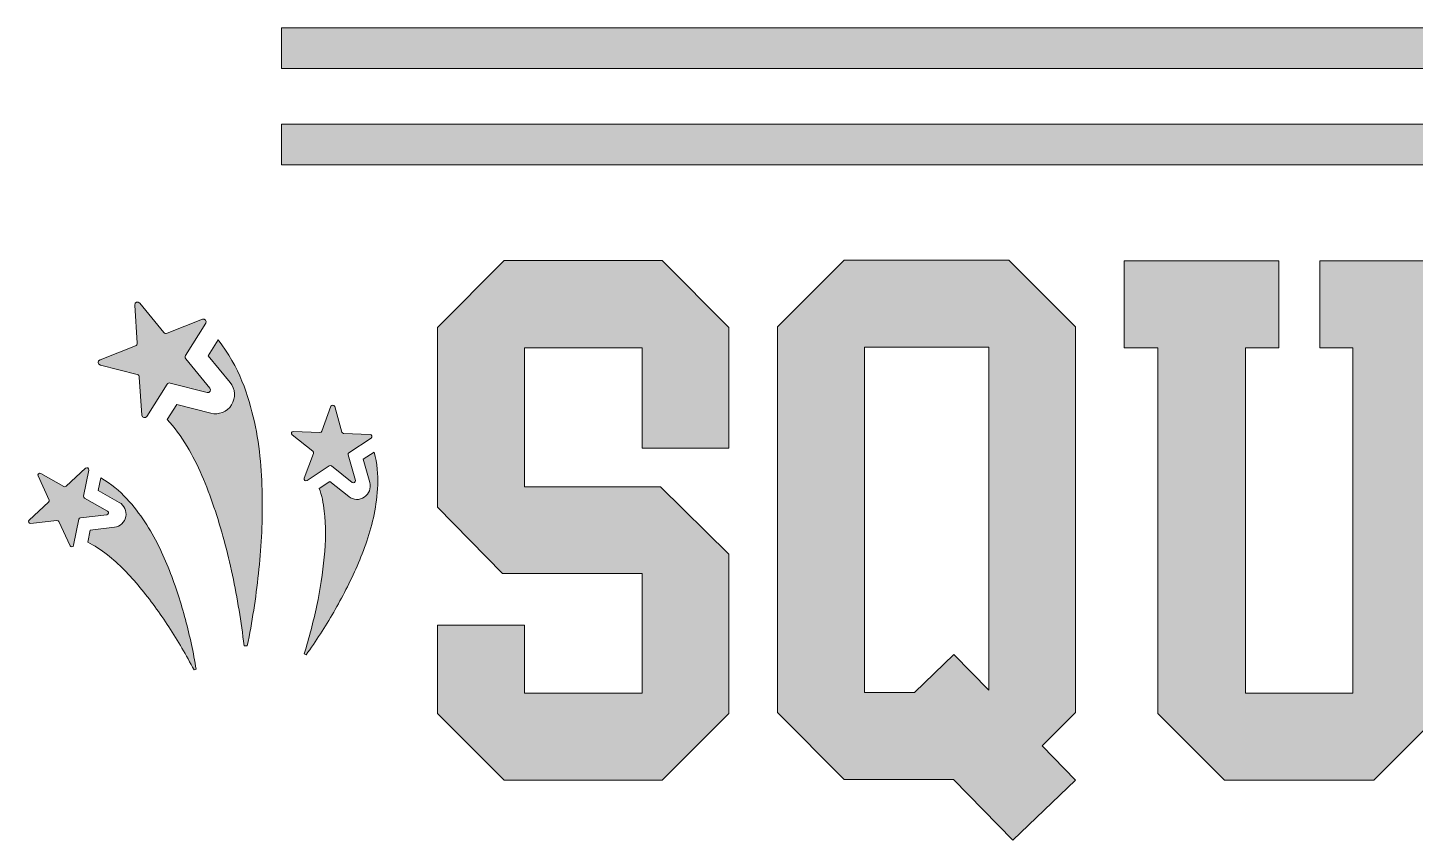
# Model space of a CAD drawing. Header units: inches. Extents: x 148 to 932, y -778 to -302.
# Drawn here: x 151.7 to 555.5, y -778.1 to -541.7 of the extents above; entities that cross this region are included whole.
import ezdxf

# ---------------------------------------------------------------- set-up
doc = ezdxf.new("R2010")
doc.units = ezdxf.units.IN
doc.header["$MEASUREMENT"] = 0
doc.layers.add('Layer 1', color=7, linetype='Continuous')

# ---------------------------------------------------------------- blocks, each defined once
blk = doc.blocks.new('block 4')
at = {"layer": 'Layer 1', "true_color": 0x2a4f7b}
h = blk.add_hatch(color=167, dxfattribs=at)
h.dxf.hatch_style = 2
h.paths.add_polyline_path([(336.32, -609.47), (355.7, -628.94), (355.7, -664.01), (330.46, -664.01), (330.46, -634.8), (296.23, -634.8), (296.23, -675.26), (335.84, -675.26), (355.7, -694.83), (355.7, -741.25), (336.32, -760.63), (290.28, -760.63), (270.9, -741.25), (270.9, -715.53), (296.23, -715.53), (296.23, -735.29), (330.46, -735.29), (330.46, -700.5), (289.81, -700.5), (270.9, -681.22), (270.9, -628.94), (290.28, -609.47)])
h = blk.add_hatch(color=167, dxfattribs=at)
h.dxf.hatch_style = 2
h.paths.add_polyline_path([(437.19, -609.37), (456.56, -628.75), (456.56, -740.96), (446.92, -750.61), (456.56, -760.63), (438.32, -778.12), (421.11, -760.44), (389.26, -760.44), (369.88, -740.96), (369.88, -628.75), (389.26, -609.37)])
h.paths.add_polyline_path([(431.32, -734.44), (431.32, -634.61), (395.21, -634.61), (395.21, -735.1), (409.77, -735.1), (421.21, -724.04)])
h = blk.add_hatch(color=167, dxfattribs=at)
h.dxf.hatch_style = 2
h.paths.add_polyline_path([(537.3, -735.29), (537.3, -634.8), (527.65, -634.8), (527.65, -609.56), (572.65, -609.56), (572.65, -634.8), (562.82, -634.8), (562.82, -741.25), (543.44, -760.63), (499.96, -760.63), (480.58, -741.25), (480.58, -634.8), (470.74, -634.8), (470.74, -609.56), (515.74, -609.56), (515.74, -634.8), (506.1, -634.8), (506.1, -735.29)])
at = {"layer": 'Layer 1', "lineweight": 0}
for points in [[(336.32, -609.47), (355.7, -628.94), (355.7, -664.01), (330.46, -664.01), (330.46, -634.8), (296.23, -634.8), (296.23, -675.26), (335.84, -675.26), (355.7, -694.83), (355.7, -741.25), (336.32, -760.63), (290.28, -760.63), (270.9, -741.25), (270.9, -715.53), (296.23, -715.53), (296.23, -735.29), (330.46, -735.29), (330.46, -700.5), (289.81, -700.5), (270.9, -681.22), (270.9, -628.94), (290.28, -609.47), (336.32, -609.47)], [(437.19, -609.37), (456.56, -628.75), (456.56, -740.96), (446.92, -750.61), (456.56, -760.63), (438.32, -778.12), (421.11, -760.44), (389.26, -760.44), (369.88, -740.96), (369.88, -628.75), (389.26, -609.37), (437.19, -609.37)], [(537.3, -735.29), (537.3, -634.8), (527.65, -634.8), (527.65, -609.56), (572.65, -609.56), (572.65, -634.8), (562.82, -634.8), (562.82, -741.25), (543.44, -760.63), (499.96, -760.63), (480.58, -741.25), (480.58, -634.8), (470.74, -634.8), (470.74, -609.56), (515.74, -609.56), (515.74, -634.8), (506.1, -634.8), (506.1, -735.29), (537.3, -735.29)], [(431.32, -734.44), (431.32, -634.61), (395.21, -634.61), (395.21, -735.1), (409.77, -735.1), (421.21, -724.04), (431.32, -734.44)]]:
    blk.add_lwpolyline(points, dxfattribs=at)
blk = doc.blocks.new('block 10')
at = {"layer": 'Layer 1', "true_color": 0xffc000}
h = blk.add_hatch(color=40, dxfattribs=at)
h.dxf.hatch_style = 2
edge = h.paths.add_edge_path()
edge.add_spline(control_points=[(182.81, -622.39), (182.81, -622.39), (183.51, -633.45), (183.51, -633.45), (183.53, -633.8), (183.33, -634.12), (183, -634.25), (183, -634.25), (172.7, -638.34), (172.7, -638.34), (171.97, -638.62), (172.04, -639.67), (172.8, -639.87), (172.8, -639.87), (183.53, -642.62), (183.53, -642.62), (183.87, -642.71), (184.11, -643), (184.14, -643.35), (184.14, -643.35), (184.84, -654.41), (184.84, -654.41), (184.89, -655.19), (185.9, -655.45), (186.32, -654.79), (186.32, -654.79), (192.26, -645.43), (192.26, -645.43), (192.44, -645.14), (192.8, -645), (193.14, -645.08), (193.14, -645.08), (203.87, -647.84), (203.87, -647.84), (204.63, -648.03), (205.19, -647.14), (204.7, -646.54), (204.7, -646.54), (197.63, -638), (197.63, -638), (197.41, -637.73), (197.38, -637.35), (197.57, -637.06), (197.57, -637.06), (203.5, -627.7), (203.5, -627.7), (203.92, -627.04), (203.25, -626.23), (202.52, -626.52), (202.52, -626.52), (192.22, -630.6), (192.22, -630.6), (191.9, -630.73), (191.53, -630.63), (191.3, -630.36), (191.3, -630.36), (184.24, -621.83), (184.24, -621.83), (183.74, -621.23), (182.76, -621.61), (182.81, -622.39)], knot_values=[0, 0, 0, 0, 1, 1, 1, 2, 2, 2, 3, 3, 3, 4, 4, 4, 5, 5, 5, 6, 6, 6, 7, 7, 7, 8, 8, 8, 9, 9, 9, 10, 10, 10, 11, 11, 11, 12, 12, 12, 13, 13, 13, 14, 14, 14, 15, 15, 15, 16, 16, 16, 17, 17, 17, 18, 18, 18, 19, 19, 19, 20, 20, 20, 20], degree=3, periodic=1)
h = blk.add_hatch(color=40, dxfattribs=at)
h.dxf.hatch_style = 2
edge = h.paths.add_edge_path()
edge.add_spline(control_points=[(192.27, -655.74), (194.35, -657.89), (196.31, -660.59), (198.05, -663.56), (201.2, -668.75), (203.76, -674.86), (205.87, -681.2), (208.02, -687.54), (209.8, -694.17), (211.25, -700.95), (212.65, -707.7), (213.84, -714.56), (214.62, -721.52), (214.62, -721.52), (215.55, -721.56), (215.55, -721.56), (216.99, -714.67), (218.03, -707.66), (218.81, -700.55), (219.59, -693.47), (219.99, -686.28), (219.92, -678.94), (219.84, -671.6), (219.33, -664.08), (217.62, -656.33), (215.84, -648.62), (213.32, -640.43), (207.06, -632.5), (207.06, -632.5), (204.13, -637.13), (204.13, -637.13), (204.13, -637.13), (210.58, -644.92), (210.58, -644.92), (212.1, -646.77), (212.25, -649.4), (210.99, -651.44), (209.69, -653.48), (207.24, -654.44), (204.91, -653.85), (204.91, -653.85), (195.09, -651.33), (195.09, -651.33), (195.09, -651.33), (192.27, -655.74), (192.27, -655.74)], knot_values=[0, 0, 0, 0, 1, 1, 1, 2, 2, 2, 3, 3, 3, 4, 4, 4, 5, 5, 5, 6, 6, 6, 7, 7, 7, 8, 8, 8, 9, 9, 9, 10, 10, 10, 11, 11, 11, 12, 12, 12, 13, 13, 13, 14, 14, 14, 15, 15, 15, 15], degree=3, periodic=1)
at = {"layer": 'Layer 1', "lineweight": 0}
for points, knots in [([(182.81, -622.39), (182.81, -622.39), (183.51, -633.45), (183.51, -633.45), (183.53, -633.8), (183.33, -634.12), (183, -634.25), (183, -634.25), (172.7, -638.34), (172.7, -638.34), (171.97, -638.62), (172.04, -639.67), (172.8, -639.87), (172.8, -639.87), (183.53, -642.62), (183.53, -642.62), (183.87, -642.71), (184.11, -643), (184.14, -643.35), (184.14, -643.35), (184.84, -654.41), (184.84, -654.41), (184.89, -655.19), (185.9, -655.45), (186.32, -654.79), (186.32, -654.79), (192.26, -645.43), (192.26, -645.43), (192.44, -645.14), (192.8, -645), (193.14, -645.08), (193.14, -645.08), (203.87, -647.84), (203.87, -647.84), (204.63, -648.03), (205.19, -647.14), (204.7, -646.54), (204.7, -646.54), (197.63, -638), (197.63, -638), (197.41, -637.73), (197.38, -637.35), (197.57, -637.06), (197.57, -637.06), (203.5, -627.7), (203.5, -627.7), (203.92, -627.04), (203.25, -626.23), (202.52, -626.52), (202.52, -626.52), (192.22, -630.6), (192.22, -630.6), (191.9, -630.73), (191.53, -630.63), (191.3, -630.36), (191.3, -630.36), (184.24, -621.83), (184.24, -621.83), (183.74, -621.23), (182.76, -621.61), (182.81, -622.39)], [0, 0, 0, 0, 1, 1, 1, 2, 2, 2, 3, 3, 3, 4, 4, 4, 5, 5, 5, 6, 6, 6, 7, 7, 7, 8, 8, 8, 9, 9, 9, 10, 10, 10, 11, 11, 11, 12, 12, 12, 13, 13, 13, 14, 14, 14, 15, 15, 15, 16, 16, 16, 17, 17, 17, 18, 18, 18, 19, 19, 19, 20, 20, 20, 20]), ([(192.27, -655.74), (194.35, -657.89), (196.31, -660.59), (198.05, -663.56), (201.2, -668.75), (203.76, -674.86), (205.87, -681.2), (208.02, -687.54), (209.8, -694.17), (211.25, -700.95), (212.65, -707.7), (213.84, -714.56), (214.62, -721.52), (214.62, -721.52), (215.55, -721.56), (215.55, -721.56), (216.99, -714.67), (218.03, -707.66), (218.81, -700.55), (219.59, -693.47), (219.99, -686.28), (219.92, -678.94), (219.84, -671.6), (219.33, -664.08), (217.62, -656.33), (215.84, -648.62), (213.32, -640.43), (207.06, -632.5), (207.06, -632.5), (204.13, -637.13), (204.13, -637.13), (204.13, -637.13), (210.58, -644.92), (210.58, -644.92), (212.1, -646.77), (212.25, -649.4), (210.99, -651.44), (209.69, -653.48), (207.24, -654.44), (204.91, -653.85), (204.91, -653.85), (195.09, -651.33), (195.09, -651.33), (195.09, -651.33), (192.27, -655.74), (192.27, -655.74)], [0, 0, 0, 0, 1, 1, 1, 2, 2, 2, 3, 3, 3, 4, 4, 4, 5, 5, 5, 6, 6, 6, 7, 7, 7, 8, 8, 8, 9, 9, 9, 10, 10, 10, 11, 11, 11, 12, 12, 12, 13, 13, 13, 14, 14, 14, 15, 15, 15, 15])]:
    blk.add_open_spline(points, degree=3, knots=knots, dxfattribs=at)
blk = doc.blocks.new('block 11')
at = {"layer": 'Layer 1', "true_color": 0xffc000}
h = blk.add_hatch(color=40, dxfattribs=at)
h.dxf.hatch_style = 2
edge = h.paths.add_edge_path()
edge.add_spline(control_points=[(154.66, -672.12), (154.66, -672.12), (157.87, -679.13), (157.87, -679.13), (157.97, -679.35), (157.92, -679.61), (157.74, -679.78), (157.74, -679.78), (152.07, -685), (152.07, -685), (151.67, -685.37), (151.97, -686.03), (152.51, -685.97), (152.51, -685.97), (160.18, -685.08), (160.18, -685.08), (160.42, -685.05), (160.65, -685.18), (160.75, -685.4), (160.75, -685.4), (163.97, -692.41), (163.97, -692.41), (164.19, -692.91), (164.92, -692.82), (165.03, -692.29), (165.03, -692.29), (166.55, -684.73), (166.55, -684.73), (166.59, -684.49), (166.79, -684.31), (167.03, -684.28), (167.03, -684.28), (174.69, -683.39), (174.69, -683.39), (175.23, -683.33), (175.38, -682.61), (174.9, -682.34), (174.9, -682.34), (168.18, -678.56), (168.18, -678.56), (167.97, -678.44), (167.86, -678.2), (167.91, -677.96), (167.91, -677.96), (169.43, -670.4), (169.43, -670.4), (169.53, -669.87), (168.9, -669.51), (168.49, -669.88), (168.49, -669.88), (162.82, -675.1), (162.82, -675.1), (162.64, -675.26), (162.38, -675.3), (162.17, -675.18), (162.17, -675.18), (155.44, -671.39), (155.44, -671.39), (154.97, -671.13), (154.43, -671.62), (154.66, -672.12)], knot_values=[0, 0, 0, 0, 1, 1, 1, 2, 2, 2, 3, 3, 3, 4, 4, 4, 5, 5, 5, 6, 6, 6, 7, 7, 7, 8, 8, 8, 9, 9, 9, 10, 10, 10, 11, 11, 11, 12, 12, 12, 13, 13, 13, 14, 14, 14, 15, 15, 15, 16, 16, 16, 17, 17, 17, 18, 18, 18, 19, 19, 19, 20, 20, 20, 20], degree=3, periodic=1)
h = blk.add_hatch(color=40, dxfattribs=at)
h.dxf.hatch_style = 2
edge = h.paths.add_edge_path()
edge.add_spline(control_points=[(169.13, -691.42), (171.01, -692.3), (172.96, -693.57), (174.84, -695.06), (178.18, -697.64), (181.37, -700.98), (184.32, -704.57), (187.3, -708.15), (190.11, -712.01), (192.74, -716.06), (195.34, -720.09), (197.83, -724.25), (200.07, -728.58), (200.07, -728.58), (200.68, -728.37), (200.68, -728.37), (199.9, -723.54), (198.83, -718.73), (197.55, -713.91), (196.29, -709.11), (194.76, -704.34), (192.88, -699.59), (191, -694.84), (188.79, -690.08), (185.75, -685.48), (182.67, -680.91), (178.98, -676.22), (172.93, -672.63), (172.93, -672.63), (172.19, -676.37), (172.19, -676.37), (172.19, -676.37), (178.32, -679.82), (178.32, -679.82), (179.77, -680.64), (180.52, -682.32), (180.21, -683.95), (179.88, -685.6), (178.53, -686.84), (176.87, -687.04), (176.87, -687.04), (169.86, -687.85), (169.86, -687.85), (169.86, -687.85), (169.13, -691.42), (169.13, -691.42)], knot_values=[0, 0, 0, 0, 1, 1, 1, 2, 2, 2, 3, 3, 3, 4, 4, 4, 5, 5, 5, 6, 6, 6, 7, 7, 7, 8, 8, 8, 9, 9, 9, 10, 10, 10, 11, 11, 11, 12, 12, 12, 13, 13, 13, 14, 14, 14, 15, 15, 15, 15], degree=3, periodic=1)
at = {"layer": 'Layer 1', "lineweight": 0}
for points, knots in [([(154.66, -672.12), (154.66, -672.12), (157.87, -679.13), (157.87, -679.13), (157.97, -679.35), (157.92, -679.61), (157.74, -679.78), (157.74, -679.78), (152.07, -685), (152.07, -685), (151.67, -685.37), (151.97, -686.03), (152.51, -685.97), (152.51, -685.97), (160.18, -685.08), (160.18, -685.08), (160.42, -685.05), (160.65, -685.18), (160.75, -685.4), (160.75, -685.4), (163.97, -692.41), (163.97, -692.41), (164.19, -692.91), (164.92, -692.82), (165.03, -692.29), (165.03, -692.29), (166.55, -684.73), (166.55, -684.73), (166.59, -684.49), (166.79, -684.31), (167.03, -684.28), (167.03, -684.28), (174.69, -683.39), (174.69, -683.39), (175.23, -683.33), (175.38, -682.61), (174.9, -682.34), (174.9, -682.34), (168.18, -678.56), (168.18, -678.56), (167.97, -678.44), (167.86, -678.2), (167.91, -677.96), (167.91, -677.96), (169.43, -670.4), (169.43, -670.4), (169.53, -669.87), (168.9, -669.51), (168.49, -669.88), (168.49, -669.88), (162.82, -675.1), (162.82, -675.1), (162.64, -675.26), (162.38, -675.3), (162.17, -675.18), (162.17, -675.18), (155.44, -671.39), (155.44, -671.39), (154.97, -671.13), (154.43, -671.62), (154.66, -672.12)], [0, 0, 0, 0, 1, 1, 1, 2, 2, 2, 3, 3, 3, 4, 4, 4, 5, 5, 5, 6, 6, 6, 7, 7, 7, 8, 8, 8, 9, 9, 9, 10, 10, 10, 11, 11, 11, 12, 12, 12, 13, 13, 13, 14, 14, 14, 15, 15, 15, 16, 16, 16, 17, 17, 17, 18, 18, 18, 19, 19, 19, 20, 20, 20, 20]), ([(169.13, -691.42), (171.01, -692.3), (172.96, -693.57), (174.84, -695.06), (178.18, -697.64), (181.37, -700.98), (184.32, -704.57), (187.3, -708.15), (190.11, -712.01), (192.74, -716.06), (195.34, -720.09), (197.83, -724.25), (200.07, -728.58), (200.07, -728.58), (200.68, -728.37), (200.68, -728.37), (199.9, -723.54), (198.83, -718.73), (197.55, -713.91), (196.29, -709.11), (194.76, -704.34), (192.88, -699.59), (191, -694.84), (188.79, -690.08), (185.75, -685.48), (182.67, -680.91), (178.98, -676.22), (172.93, -672.63), (172.93, -672.63), (172.19, -676.37), (172.19, -676.37), (172.19, -676.37), (178.32, -679.82), (178.32, -679.82), (179.77, -680.64), (180.52, -682.32), (180.21, -683.95), (179.88, -685.6), (178.53, -686.84), (176.87, -687.04), (176.87, -687.04), (169.86, -687.85), (169.86, -687.85), (169.86, -687.85), (169.13, -691.42), (169.13, -691.42)], [0, 0, 0, 0, 1, 1, 1, 2, 2, 2, 3, 3, 3, 4, 4, 4, 5, 5, 5, 6, 6, 6, 7, 7, 7, 8, 8, 8, 9, 9, 9, 10, 10, 10, 11, 11, 11, 12, 12, 12, 13, 13, 13, 14, 14, 14, 15, 15, 15, 15])]:
    blk.add_open_spline(points, degree=3, knots=knots, dxfattribs=at)
blk = doc.blocks.new('block 12')
at = {"layer": 'Layer 1', "true_color": 0xffc000}
h = blk.add_hatch(color=40, dxfattribs=at)
h.dxf.hatch_style = 2
edge = h.paths.add_edge_path()
edge.add_spline(control_points=[(239.92, -651.86), (239.92, -651.86), (237.24, -659.09), (237.24, -659.09), (237.15, -659.32), (236.93, -659.47), (236.69, -659.46), (236.69, -659.46), (228.98, -659.14), (228.98, -659.14), (228.44, -659.12), (228.18, -659.8), (228.61, -660.14), (228.61, -660.14), (234.66, -664.93), (234.66, -664.93), (234.85, -665.08), (234.92, -665.33), (234.83, -665.56), (234.83, -665.56), (232.15, -672.79), (232.15, -672.79), (231.96, -673.3), (232.54, -673.76), (232.99, -673.46), (232.99, -673.46), (239.41, -669.18), (239.41, -669.18), (239.61, -669.05), (239.88, -669.06), (240.07, -669.21), (240.07, -669.21), (246.12, -674), (246.12, -674), (246.54, -674.33), (247.15, -673.93), (247.01, -673.41), (247.01, -673.41), (244.93, -665.98), (244.93, -665.98), (244.86, -665.74), (244.95, -665.49), (245.16, -665.36), (245.16, -665.36), (251.58, -661.09), (251.58, -661.09), (252.03, -660.79), (251.83, -660.08), (251.29, -660.06), (251.29, -660.06), (243.58, -659.74), (243.58, -659.74), (243.34, -659.73), (243.13, -659.56), (243.07, -659.33), (243.07, -659.33), (240.99, -651.9), (240.99, -651.9), (240.84, -651.38), (240.11, -651.35), (239.92, -651.86)], knot_values=[0, 0, 0, 0, 1, 1, 1, 2, 2, 2, 3, 3, 3, 4, 4, 4, 5, 5, 5, 6, 6, 6, 7, 7, 7, 8, 8, 8, 9, 9, 9, 10, 10, 10, 11, 11, 11, 12, 12, 12, 13, 13, 13, 14, 14, 14, 15, 15, 15, 16, 16, 16, 17, 17, 17, 18, 18, 18, 19, 19, 19, 20, 20, 20, 20], degree=3, periodic=1)
h = blk.add_hatch(color=40, dxfattribs=at)
h.dxf.hatch_style = 2
edge = h.paths.add_edge_path()
edge.add_spline(control_points=[(236.5, -675.74), (237.22, -677.69), (237.7, -679.97), (237.97, -682.35), (238.5, -686.54), (238.4, -691.15), (237.95, -695.78), (237.52, -700.42), (236.78, -705.14), (235.78, -709.86), (234.77, -714.55), (233.58, -719.25), (232.11, -723.9), (232.11, -723.9), (232.68, -724.18), (232.68, -724.18), (235.55, -720.21), (238.2, -716.05), (240.7, -711.74), (243.2, -707.46), (245.49, -703), (247.52, -698.32), (249.55, -693.63), (251.35, -688.7), (252.46, -683.29), (253.51, -677.88), (254.22, -671.96), (252.48, -665.15), (252.48, -665.15), (249.31, -667.26), (249.31, -667.26), (249.31, -667.26), (251.21, -674.04), (251.21, -674.04), (251.65, -675.65), (251, -677.36), (249.62, -678.3), (248.22, -679.23), (246.39, -679.15), (245.07, -678.11), (245.07, -678.11), (239.54, -673.73), (239.54, -673.73), (239.54, -673.73), (236.5, -675.74), (236.5, -675.74)], knot_values=[0, 0, 0, 0, 1, 1, 1, 2, 2, 2, 3, 3, 3, 4, 4, 4, 5, 5, 5, 6, 6, 6, 7, 7, 7, 8, 8, 8, 9, 9, 9, 10, 10, 10, 11, 11, 11, 12, 12, 12, 13, 13, 13, 14, 14, 14, 15, 15, 15, 15], degree=3, periodic=1)
at = {"layer": 'Layer 1', "lineweight": 0}
for points, knots in [([(239.92, -651.86), (239.92, -651.86), (237.24, -659.09), (237.24, -659.09), (237.15, -659.32), (236.93, -659.47), (236.69, -659.46), (236.69, -659.46), (228.98, -659.14), (228.98, -659.14), (228.44, -659.12), (228.18, -659.8), (228.61, -660.14), (228.61, -660.14), (234.66, -664.93), (234.66, -664.93), (234.85, -665.08), (234.92, -665.33), (234.83, -665.56), (234.83, -665.56), (232.15, -672.79), (232.15, -672.79), (231.96, -673.3), (232.54, -673.76), (232.99, -673.46), (232.99, -673.46), (239.41, -669.18), (239.41, -669.18), (239.61, -669.05), (239.88, -669.06), (240.07, -669.21), (240.07, -669.21), (246.12, -674), (246.12, -674), (246.54, -674.33), (247.15, -673.93), (247.01, -673.41), (247.01, -673.41), (244.93, -665.98), (244.93, -665.98), (244.86, -665.74), (244.95, -665.49), (245.16, -665.36), (245.16, -665.36), (251.58, -661.09), (251.58, -661.09), (252.03, -660.79), (251.83, -660.08), (251.29, -660.06), (251.29, -660.06), (243.58, -659.74), (243.58, -659.74), (243.34, -659.73), (243.13, -659.56), (243.07, -659.33), (243.07, -659.33), (240.99, -651.9), (240.99, -651.9), (240.84, -651.38), (240.11, -651.35), (239.92, -651.86)], [0, 0, 0, 0, 1, 1, 1, 2, 2, 2, 3, 3, 3, 4, 4, 4, 5, 5, 5, 6, 6, 6, 7, 7, 7, 8, 8, 8, 9, 9, 9, 10, 10, 10, 11, 11, 11, 12, 12, 12, 13, 13, 13, 14, 14, 14, 15, 15, 15, 16, 16, 16, 17, 17, 17, 18, 18, 18, 19, 19, 19, 20, 20, 20, 20]), ([(236.5, -675.74), (237.22, -677.69), (237.7, -679.97), (237.97, -682.35), (238.5, -686.54), (238.4, -691.15), (237.95, -695.78), (237.52, -700.42), (236.78, -705.14), (235.78, -709.86), (234.77, -714.55), (233.58, -719.25), (232.11, -723.9), (232.11, -723.9), (232.68, -724.18), (232.68, -724.18), (235.55, -720.21), (238.2, -716.05), (240.7, -711.74), (243.2, -707.46), (245.49, -703), (247.52, -698.32), (249.55, -693.63), (251.35, -688.7), (252.46, -683.29), (253.51, -677.88), (254.22, -671.96), (252.48, -665.15), (252.48, -665.15), (249.31, -667.26), (249.31, -667.26), (249.31, -667.26), (251.21, -674.04), (251.21, -674.04), (251.65, -675.65), (251, -677.36), (249.62, -678.3), (248.22, -679.23), (246.39, -679.15), (245.07, -678.11), (245.07, -678.11), (239.54, -673.73), (239.54, -673.73), (239.54, -673.73), (236.5, -675.74), (236.5, -675.74)], [0, 0, 0, 0, 1, 1, 1, 2, 2, 2, 3, 3, 3, 4, 4, 4, 5, 5, 5, 6, 6, 6, 7, 7, 7, 8, 8, 8, 9, 9, 9, 10, 10, 10, 11, 11, 11, 12, 12, 12, 13, 13, 13, 14, 14, 14, 15, 15, 15, 15])]:
    blk.add_open_spline(points, degree=3, knots=knots, dxfattribs=at)
blk = doc.blocks.new('block 9')
at = {"layer": 'Layer 1'}
for name in ['block 10', 'block 12', 'block 11']:
    blk.add_blockref(name, (0, 0), dxfattribs=at)
blk = doc.blocks.new('block 2')
at = {"layer": 'Layer 1', "true_color": 0xce432c}
h = blk.add_hatch(color=22, dxfattribs=at)
h.dxf.hatch_style = 2
h.paths.add_polyline_path([(848.62, -553.53), (225.5, -553.53), (225.5, -541.7), (848.62, -541.7)])
h = blk.add_hatch(color=22, dxfattribs=at)
h.dxf.hatch_style = 2
h.paths.add_polyline_path([(848.62, -581.59), (225.5, -581.59), (225.5, -569.76), (848.62, -569.76)])
at = {"layer": 'Layer 1', "lineweight": 0}
for points in [[(848.62, -553.53), (225.5, -553.53), (225.5, -541.7), (848.62, -541.7), (848.62, -553.53)], [(848.62, -581.59), (225.5, -581.59), (225.5, -569.76), (848.62, -569.76), (848.62, -581.59)]]:
    blk.add_lwpolyline(points, dxfattribs=at)
at = {"layer": 'Layer 1'}
for name in ['block 4', 'block 9']:
    blk.add_blockref(name, (0, 0), dxfattribs=at)

msp = doc.modelspace()

# ---------------------------------------------------------------- block references
at = {"layer": 'Layer 1'}
msp.add_blockref('block 2', (0, 0), dxfattribs=at)

doc.saveas('drawing.dxf')
